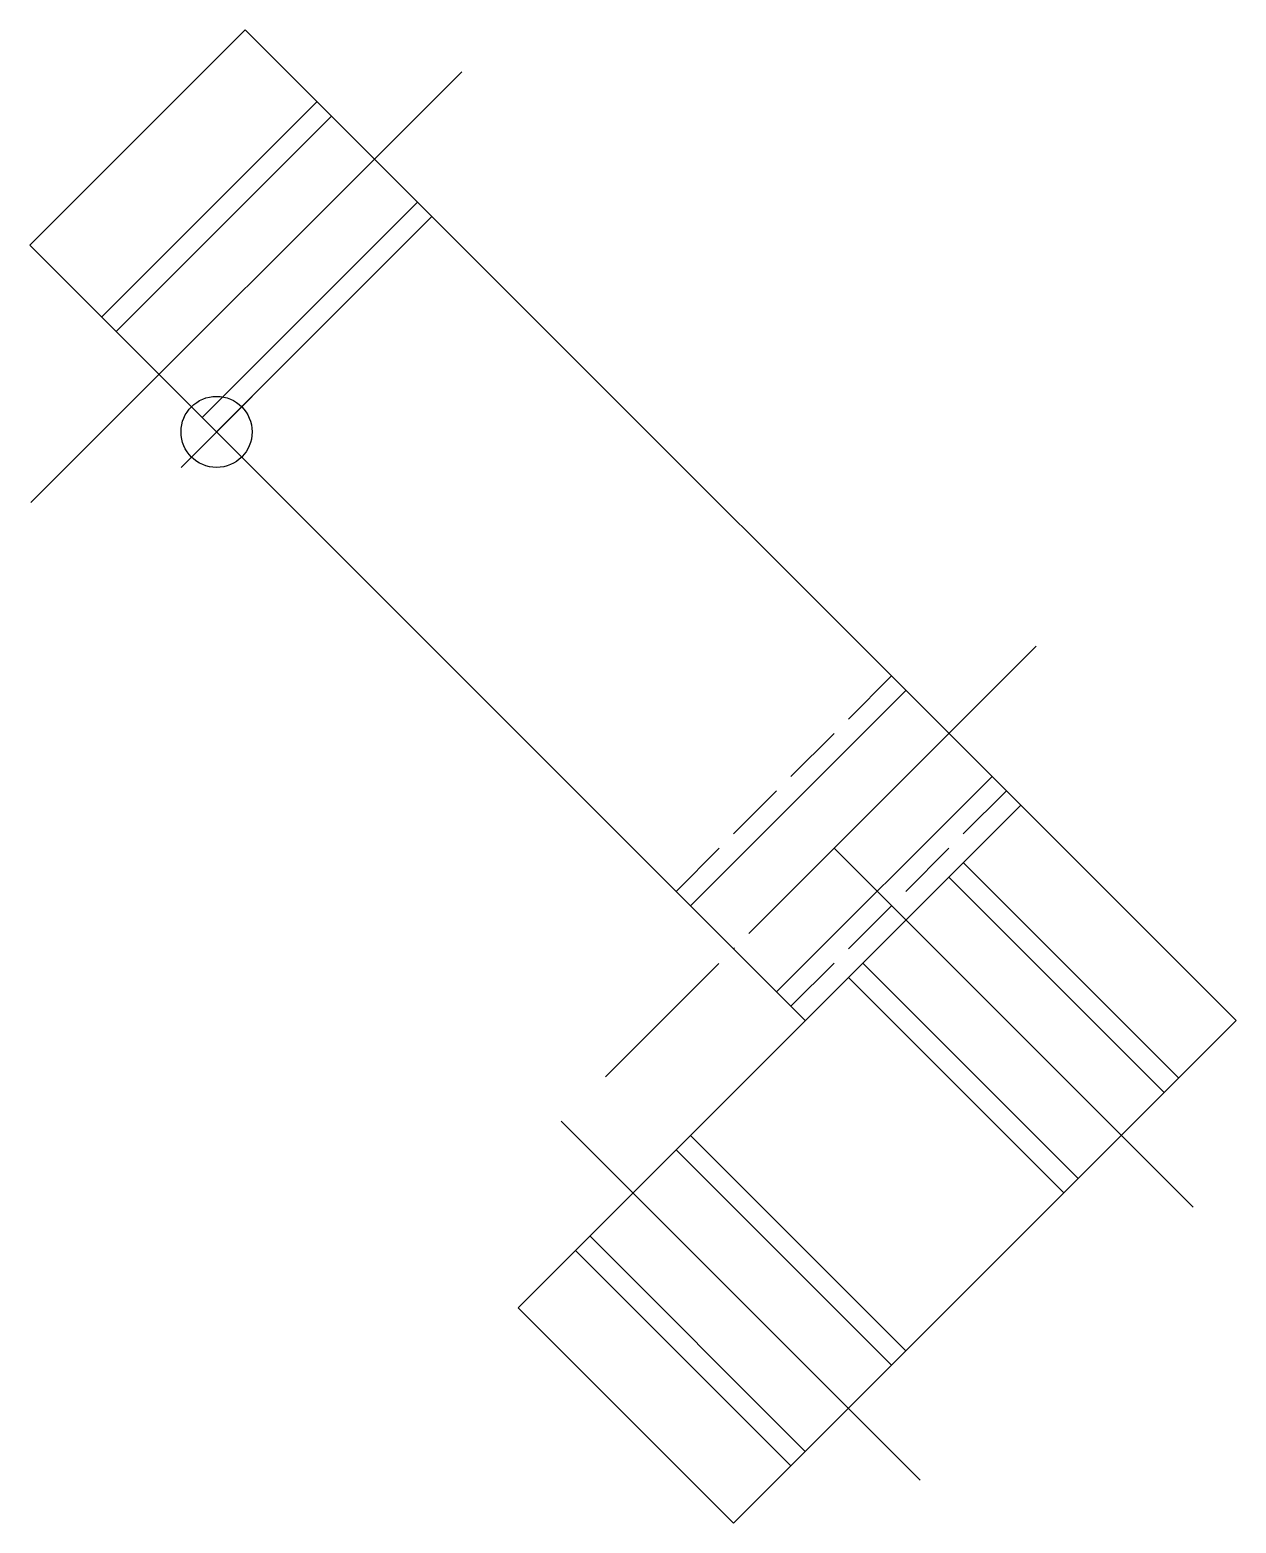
# Model space of a CAD drawing. Extents: x 472.1 to 531.5, y 925.4 to 999.
import ezdxf

# ---------------------------------------------------------------- set-up
doc = ezdxf.new("R2010")
doc.units = 0
doc.header["$MEASUREMENT"] = 0
doc.linetypes.add('CENTER', pattern=[22, 20, -1, 0, -1])
doc.linetypes.add('DASHED', pattern=[4, 3, -1])
doc.layers.get('0').update_dxf_attribs({"linetype": 'CONTINUOUS'})
doc.layers.add('$PARTREF_BOM', color=7, linetype='CONTINUOUS')
doc.styles.get("Standard").update_dxf_attribs({"font": 'txt.shx', "bigfont": 'chineset.shx'})

# ---------------------------------------------------------------- blocks, each defined once
blk = doc.blocks.new('PARTREF')
at = {"layer": '$PARTREF_BOM', "color": 2}
for p, q in [((-1.75, -1.75), (1.75, 1.75)), ((-1.75, 1.75), (1.75, -1.75))]:
    blk.add_line(p, q, dxfattribs=at)
blk.add_circle((0, 0), 1.75, dxfattribs=at)
at = {"layer": '$PARTREF_BOM', "color": 2, "flags": 1}
for tag, p in [('TAG5', (-16.086, -4.95)), ('TAG10', (-5.651, -4.998)), ('TAG15', (5.594, -4.742)), ('TAG4', (-16.086, -8.95)), ('TAG9', (-5.651, -8.998)), ('TAG14', (5.594, -8.742)), ('TAG13', (5.594, -12.742)), ('TAG3', (-16.086, -12.95)), ('TAG8', (-5.651, -12.998)), ('TAG2', (-16.086, -16.95)), ('TAG7', (-5.651, -16.998)), ('TAG12', (5.594, -16.742)), ('TAG11', (5.594, -20.742)), ('TAG1', (-16.086, -20.95)), ('TAG6', (-5.651, -20.998))]:
    blk.add_attdef(tag, p, '', height=2.5, dxfattribs=at)

msp = doc.modelspace()

# ---------------------------------------------------------------- linework, layer by layer
at = {"color": 7, "linetype": 'CONTINUOUS'}
for p, q in [((472.111, 988.346), (482.717, 998.953)), ((482.717, 998.953), (531.508, 950.162)), ((493.378, 996.886), (472.165, 975.672)), ((486.253, 995.417), (475.646, 984.81)), ((486.96, 994.71), (476.353, 984.103)), ((480.596, 979.861), (491.203, 990.467)), ((481.303, 979.154), (491.91, 989.76)), ((472.111, 988.346), (510.295, 950.162)), ((504.638, 955.819), (515.244, 966.426)), ((519.487, 962.183), (508.88, 951.576)), ((496.152, 936.02), (520.901, 960.769)), ((529.386, 940.97), (511.709, 958.647)), ((528.679, 947.334), (518.073, 957.94)), ((527.972, 946.627), (517.366, 957.233)), ((513.123, 952.991), (523.73, 942.384)), ((512.416, 952.284), (523.022, 941.677)), ((506.759, 925.413), (531.508, 950.162)), ((515.951, 927.535), (498.274, 945.212)), ((515.244, 933.899), (504.638, 944.505)), ((514.537, 933.192), (503.931, 943.798)), ((499.688, 939.556), (510.295, 928.949)), ((498.981, 938.848), (509.587, 928.242)), ((496.152, 936.02), (506.759, 925.413))]:
    msp.add_line(p, q, dxfattribs=at)
at = {"color": 1, "linetype": 'CENTER'}
msp.add_line((521.663, 968.601), (500.449, 947.388), dxfattribs=at)
at = {"color": 3, "linetype": 'DASHED'}
for p, q in [((503.931, 956.526), (514.537, 967.133)), ((520.194, 961.476), (509.587, 950.869))]:
    msp.add_line(p, q, dxfattribs=at)

# ---------------------------------------------------------------- block references
at = {"color": 7}
msp.add_blockref('PARTREF', (481.303, 979.154), dxfattribs=at)

doc.saveas('drawing.dxf')
